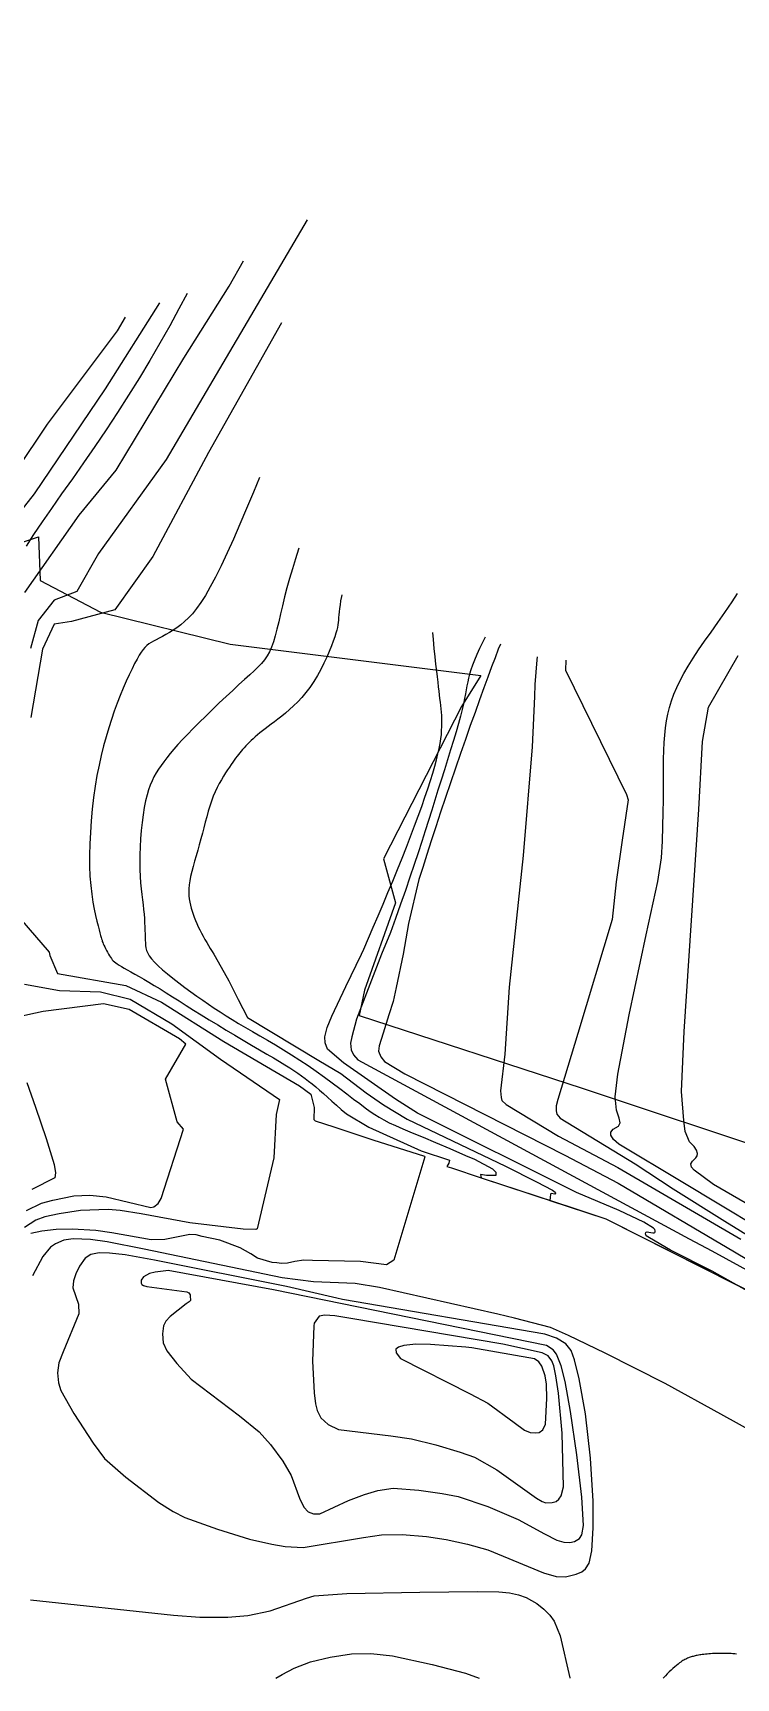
# Model space of a CAD drawing. Header units: metres. Extents: x 241192 to 243928, y 277833 to 281309.
# Drawn here: x 243466.3 to 243539.2, y 280873.4 to 281043.8 of the extents above; entities that cross this region are included whole.
import ezdxf

# ---------------------------------------------------------------- set-up
doc = ezdxf.new("R2010")
doc.units = ezdxf.units.M
for name, color, linetype in [('TERRAIN_BOUNDARY', 6, 'Continuous'), ('TERRAIN_CONTOUR_1M', 3, 'Continuous'), ('TERRAIN_CONTOUR_5M_SUPPLEMENT', 4, 'Continuous')]:
    doc.layers.add(name, color=color, linetype=linetype)

msp = doc.modelspace()

# ---------------------------------------------------------------- linework, layer by layer
at = {"layer": 'TERRAIN_BOUNDARY'}
msp.add_polyline3d([(243428.74, 281053.55, 0), (243421.85, 281036.17, 0), (243415.36, 281019.51, 0), (243410.96, 281011.72, 0), (243432.82, 280999.36, 0), (243438.57, 280997.78, 0), (243444.13, 280994.93, 0), (243453.58, 280989.76, 0), (243462.88, 280990.27, 0), (243466.92, 280991.59, 0), (243467.09, 280987.07, 0), (243473.33, 280983.8, 0), (243486.79, 280980.48, 0), (243512.73, 280977.24, 0), (243510.74, 280974.01, 0), (243502.65, 280958.23, 0), (243503.91, 280953.7, 0), (243500.69, 280944.62, 0), (243500.13, 280942.02, 0), (243523.24, 280934.48, 0), (243544, 280927.58, 0)], dxfattribs=at)
at = {"layer": 'TERRAIN_CONTOUR_1M'}
for points in [[(243494.75, 281024.44, 31), (243480.16, 280999.61, 31), (243473.12, 280989.87, 31), (243470.88, 280985.93, 31), (243468.56, 280985.05, 31), (243466.87, 280982.94, 31), (243466.08, 280980.05, 31)], [(243482.32, 281016.82, 29), (243481.47, 281015.22, 29), (243480.51, 281013.46, 29), (243479.5, 281011.68, 29), (243478.45, 281009.88, 29), (243477.37, 281008.08, 29), (243476.25, 281006.27, 29), (243475.1, 281004.48, 29), (243473.93, 281002.7, 29), (243472.75, 281000.96, 29), (243471.57, 280999.26, 29), (243470.43, 280997.61, 29), (243469.32, 280996.04, 29), (243468.27, 280994.54, 29), (243467.29, 280993.14, 29), (243466.41, 280991.84, 29), (243465.63, 280990.65, 29)], [(243479.44, 281015.85, 28), (243473.84, 281006.95, 28), (243466.46, 280996.07, 28), (243460.25, 280988.19, 28)], [(243461.31, 280993.56, 27), (243467.86, 281003.26, 27), (243475.12, 281012.95, 27), (243475.94, 281014.36, 27)], [(243492.09, 281013.78, 32), (243484.53, 281000.34, 32), (243478.75, 280989.55, 32), (243474.82, 280984.04, 32), (243470.33, 280982.82, 32), (243468.54, 280982.57, 32), (243467.35, 280979.95, 32), (243466.12, 280972.88, 32)], [(243489.8, 280997.75, 33), (243489.18, 280996.22, 33), (243488.48, 280994.54, 33), (243487.79, 280992.91, 33), (243487.12, 280991.37, 33), (243486.47, 280989.93, 33), (243485.85, 280988.61, 33), (243485.27, 280987.43, 33), (243484.72, 280986.41, 33), (243484.22, 280985.54, 33), (243483.74, 280984.8, 33), (243483.29, 280984.17, 33), (243482.86, 280983.64, 33), (243482.45, 280983.2, 33), (243482.05, 280982.82, 33), (243481.65, 280982.49, 33), (243481.26, 280982.19, 33), (243480.87, 280981.92, 33), (243480.48, 280981.69, 33), (243480.11, 280981.47, 33), (243479.76, 280981.28, 33), (243479.42, 280981.1, 33), (243479.12, 280980.94, 33), (243478.83, 280980.79, 33), (243478.58, 280980.64, 33), (243478.36, 280980.5, 33), (243478.15, 280980.34, 33), (243477.95, 280980.15, 33), (243477.76, 280979.93, 33), (243477.56, 280979.66, 33), (243477.36, 280979.34, 33), (243477.13, 280978.94, 33), (243476.88, 280978.47, 33), (243476.61, 280977.93, 33), (243476.32, 280977.32, 33), (243476.01, 280976.66, 33), (243475.7, 280975.94, 33), (243475.39, 280975.18, 33), (243475.08, 280974.38, 33), (243474.77, 280973.55, 33), (243474.47, 280972.69, 33), (243474.19, 280971.81, 33), (243473.92, 280970.89, 33), (243473.66, 280969.95, 33), (243473.41, 280968.96, 33), (243473.19, 280967.94, 33), (243472.98, 280966.87, 33), (243472.8, 280965.76, 33), (243472.63, 280964.6, 33), (243472.49, 280963.4, 33), (243472.38, 280962.19, 33), (243472.29, 280960.98, 33), (243472.23, 280959.78, 33), (243472.21, 280958.61, 33), (243472.21, 280957.5, 33), (243472.25, 280956.44, 33), (243472.33, 280955.47, 33), (243472.43, 280954.57, 33), (243472.55, 280953.76, 33), (243472.68, 280953.02, 33), (243472.83, 280952.37, 33), (243472.96, 280951.8, 33), (243473.09, 280951.31, 33), (243473.2, 280950.9, 33), (243473.29, 280950.57, 33), (243473.36, 280950.31, 33), (243473.41, 280950.11, 33), (243473.46, 280949.94, 33), (243473.5, 280949.81, 33), (243473.53, 280949.69, 33), (243473.58, 280949.57, 33), (243473.63, 280949.44, 33), (243473.7, 280949.29, 33), (243473.78, 280949.12, 33), (243473.87, 280948.94, 33), (243473.96, 280948.76, 33), (243474.07, 280948.57, 33), (243474.17, 280948.38, 33), (243474.27, 280948.21, 33), (243474.37, 280948.05, 33), (243474.47, 280947.91, 33), (243474.56, 280947.79, 33), (243474.66, 280947.68, 33), (243474.78, 280947.57, 33), (243474.92, 280947.47, 33), (243475.08, 280947.35, 33), (243475.28, 280947.23, 33), (243475.51, 280947.09, 33), (243475.79, 280946.93, 33), (243476.12, 280946.75, 33), (243476.48, 280946.54, 33), (243476.89, 280946.31, 33), (243477.34, 280946.06, 33), (243477.83, 280945.78, 33), (243478.35, 280945.47, 33), (243478.91, 280945.13, 33), (243479.51, 280944.76, 33), (243480.13, 280944.37, 33), (243480.8, 280943.96, 33), (243481.49, 280943.52, 33), (243482.22, 280943.05, 33), (243482.98, 280942.57, 33), (243483.78, 280942.08, 33), (243484.61, 280941.57, 33), (243485.48, 280941.04, 33), (243486.36, 280940.51, 33), (243487.25, 280939.98, 33), (243488.13, 280939.46, 33), (243488.98, 280938.95, 33), (243489.8, 280938.47, 33), (243490.57, 280938.02, 33), (243491.27, 280937.61, 33), (243491.89, 280937.23, 33), (243492.45, 280936.9, 33), (243492.94, 280936.59, 33), (243493.38, 280936.31, 33), (243493.79, 280936.04, 33), (243494.17, 280935.77, 33), (243494.54, 280935.5, 33), (243494.9, 280935.22, 33), (243495.26, 280934.92, 33), (243495.64, 280934.61, 33), (243496.02, 280934.27, 33), (243496.43, 280933.92, 33), (243496.85, 280933.54, 33), (243497.3, 280933.15, 33), (243497.78, 280932.73, 33), (243498.29, 280932.29, 33), (243498.83, 280931.83, 33), (243501.14, 280930.45, 33), (243506.55, 280928, 33), (243509.5, 280927.03, 33), (243509.42, 280926.73, 33), (243509.22, 280926.37, 33), (243509.69, 280926.22, 33), (243512.77, 280925.2, 33), (243525.7, 280920.94, 33), (243562.33, 280902.43, 33)], [(243493.89, 280990.42, 34), (243493.87, 280990.34, 34), (243493.54, 280989.32, 34), (243493.22, 280988.3, 34), (243492.93, 280987.29, 34), (243492.65, 280986.31, 34), (243492.41, 280985.37, 34), (243492.19, 280984.46, 34), (243491.99, 280983.61, 34), (243491.8, 280982.8, 34), (243491.62, 280982.05, 34), (243491.44, 280981.36, 34), (243491.26, 280980.73, 34), (243491.06, 280980.18, 34), (243490.84, 280979.69, 34), (243490.6, 280979.26, 34), (243490.33, 280978.87, 34), (243490.02, 280978.49, 34), (243489.66, 280978.12, 34), (243489.26, 280977.73, 34), (243488.8, 280977.31, 34), (243488.27, 280976.83, 34), (243487.68, 280976.29, 34), (243487.04, 280975.69, 34), (243486.35, 280975.05, 34), (243485.65, 280974.39, 34), (243484.94, 280973.71, 34), (243484.24, 280973.03, 34), (243483.56, 280972.37, 34), (243482.93, 280971.74, 34), (243482.36, 280971.14, 34), (243481.84, 280970.59, 34), (243481.37, 280970.08, 34), (243480.95, 280969.59, 34), (243480.56, 280969.14, 34), (243480.22, 280968.71, 34), (243479.9, 280968.3, 34), (243479.61, 280967.91, 34), (243479.35, 280967.52, 34), (243479.1, 280967.14, 34), (243478.88, 280966.75, 34), (243478.68, 280966.34, 34), (243478.49, 280965.89, 34), (243478.31, 280965.4, 34), (243478.16, 280964.86, 34), (243478.01, 280964.24, 34), (243477.88, 280963.55, 34), (243477.76, 280962.8, 34), (243477.66, 280962.01, 34), (243477.57, 280961.18, 34), (243477.5, 280960.33, 34), (243477.45, 280959.49, 34), (243477.42, 280958.67, 34), (243477.41, 280957.87, 34), (243477.42, 280957.13, 34), (243477.45, 280956.42, 34), (243477.5, 280955.76, 34), (243477.56, 280955.14, 34), (243477.62, 280954.56, 34), (243477.68, 280954, 34), (243477.75, 280953.48, 34), (243477.8, 280952.98, 34), (243477.85, 280952.5, 34), (243477.89, 280952.05, 34), (243477.91, 280951.62, 34), (243477.94, 280951.21, 34), (243477.95, 280950.82, 34), (243477.97, 280950.47, 34), (243477.98, 280950.13, 34), (243477.98, 280949.82, 34), (243477.99, 280949.54, 34), (243478.01, 280949.27, 34), (243478.05, 280949.01, 34), (243478.12, 280948.75, 34), (243478.24, 280948.48, 34), (243478.4, 280948.2, 34), (243478.63, 280947.89, 34), (243478.94, 280947.55, 34), (243479.32, 280947.17, 34), (243479.78, 280946.76, 34), (243480.29, 280946.32, 34), (243480.85, 280945.87, 34), (243481.45, 280945.4, 34), (243482.07, 280944.93, 34), (243482.69, 280944.47, 34), (243483.32, 280944.02, 34), (243483.93, 280943.59, 34), (243484.53, 280943.18, 34), (243485.13, 280942.78, 34), (243485.74, 280942.38, 34), (243486.36, 280941.99, 34), (243486.99, 280941.6, 34), (243487.65, 280941.19, 34), (243488.35, 280940.78, 34), (243489.08, 280940.35, 34), (243489.85, 280939.9, 34), (243490.64, 280939.44, 34), (243491.46, 280938.96, 34), (243492.29, 280938.45, 34), (243493.14, 280937.93, 34), (243493.99, 280937.38, 34), (243494.84, 280936.82, 34), (243495.69, 280936.23, 34), (243496.53, 280935.64, 34), (243497.34, 280935.04, 34), (243498.12, 280934.46, 34), (243498.87, 280933.89, 34), (243499.56, 280933.36, 34), (243500.2, 280932.88, 34), (243500.77, 280932.45, 34), (243501.28, 280932.08, 34), (243501.75, 280931.76, 34), (243502.21, 280931.47, 34), (243502.7, 280931.19, 34), (243503.25, 280930.91, 34), (243503.9, 280930.61, 34), (243504.67, 280930.27, 34), (243505.62, 280929.87, 34), (243506.75, 280929.4, 34), (243508.06, 280928.85, 34), (243509.54, 280928.22, 34), (243511.16, 280927.52, 34), (243512.08, 280927.12, 34), (243513.95, 280926.12, 34), (243514.31, 280925.78, 34), (243514.3, 280925.44, 34), (243513.33, 280925.44, 34), (243512.7, 280925.54, 34), (243512.77, 280925.2, 34), (243522.37, 280922.04, 34), (243525.7, 280920.94, 34), (243538.63, 280914.41, 34), (243550.58, 280908.37, 34)], [(243545.53, 280917.55, 41), (243533.5, 280924.81, 41), (243527.05, 280928.68, 41), (243526.49, 280929.16, 41), (243526.2, 280929.63, 41), (243526.2, 280929.93, 41), (243526.46, 280930.22, 41), (243527.01, 280930.56, 41), (243527.16, 280930.89, 41), (243527.08, 280931.37, 41), (243526.78, 280932.21, 41), (243526.67, 280933.57, 41), (243526.93, 280935.93, 41), (243528.12, 280942.07, 41), (243529.88, 280950.37, 41), (243531.06, 280955.89, 41), (243531.45, 280958.35, 41), (243531.55, 280960.07, 41), (243531.61, 280961.63, 41), (243531.64, 280963.06, 41), (243531.66, 280964.35, 41), (243531.66, 280965.54, 41), (243531.66, 280966.63, 41), (243531.66, 280967.64, 41), (243531.67, 280968.58, 41), (243531.69, 280969.46, 41), (243531.73, 280970.29, 41), (243531.79, 280971.07, 41), (243531.87, 280971.82, 41), (243531.98, 280972.54, 41), (243532.12, 280973.24, 41), (243532.29, 280973.93, 41), (243532.5, 280974.62, 41), (243532.75, 280975.31, 41), (243533.04, 280976, 41), (243533.38, 280976.72, 41), (243533.78, 280977.45, 41), (243534.22, 280978.22, 41), (243534.73, 280979.03, 41), (243535.29, 280979.88, 41), (243535.92, 280980.78, 41), (243536.59, 280981.73, 41), (243537.3, 280982.73, 41), (243538.03, 280983.77, 41), (243538.76, 280984.86, 41), (243539.32, 280985.74, 41)], [(243542.54, 280912.24, 36), (243536.7, 280915.51, 36), (243532.38, 280917.71, 36), (243530.2, 280918.97, 36), (243529.87, 280919.19, 36), (243529.82, 280919.29, 36), (243529.8, 280919.4, 36), (243529.83, 280919.52, 36), (243529.88, 280919.57, 36), (243529.98, 280919.59, 36), (243530.16, 280919.55, 36), (243530.57, 280919.48, 36), (243530.71, 280919.49, 36), (243530.78, 280919.52, 36), (243530.81, 280919.6, 36), (243530.81, 280919.7, 36), (243530.75, 280919.84, 36), (243530.62, 280919.97, 36), (243529.62, 280920.61, 36), (243527.08, 280921.82, 36), (243522.65, 280923.69, 36), (243506.18, 280931.9, 36), (243503.91, 280933.33, 36), (243498.52, 280937.12, 36), (243496.87, 280938.51, 36), (243496.6, 280939.18, 36), (243496.59, 280939.8, 36), (243496.83, 280940.76, 36), (243497.31, 280941.95, 36), (243498.76, 280945.02, 36), (243500.38, 280948.37, 36), (243500.61, 280948.89, 36), (243501.1, 280950.02, 36), (243501.6, 280951.17, 36), (243502.11, 280952.35, 36), (243502.61, 280953.54, 36), (243503.12, 280954.74, 36), (243503.62, 280955.94, 36), (243504.1, 280957.13, 36), (243504.58, 280958.31, 36), (243505.03, 280959.45, 36), (243505.46, 280960.57, 36), (243505.87, 280961.65, 36), (243506.26, 280962.68, 36), (243506.62, 280963.68, 36), (243506.95, 280964.62, 36), (243507.25, 280965.51, 36), (243507.52, 280966.35, 36), (243507.76, 280967.13, 36), (243507.97, 280967.84, 36), (243508.15, 280968.5, 36), (243508.29, 280969.11, 36), (243508.42, 280969.67, 36), (243508.52, 280970.19, 36), (243508.59, 280970.67, 36), (243508.65, 280971.12, 36), (243508.68, 280971.54, 36), (243508.71, 280971.95, 36), (243508.71, 280972.34, 36), (243508.71, 280972.71, 36), (243508.69, 280973.08, 36), (243508.67, 280973.43, 36), (243508.63, 280973.78, 36), (243508.6, 280974.14, 36), (243508.56, 280974.49, 36), (243508.51, 280974.85, 36), (243508.47, 280975.22, 36), (243508.42, 280975.62, 36), (243508.36, 280976.06, 36), (243508.31, 280976.55, 36), (243508.24, 280977.09, 36), (243508.17, 280977.7, 36), (243508.09, 280978.4, 36), (243508.01, 280979.18, 36), (243507.92, 280980.03, 36), (243507.83, 280980.95, 36), (243507.78, 280981.68, 36)], [(243513.19, 280981.22, 37), (243512.97, 280980.78, 37), (243512.61, 280980.05, 37), (243512.32, 280979.4, 37), (243512.08, 280978.82, 37), (243511.88, 280978.3, 37), (243511.71, 280977.82, 37), (243511.58, 280977.39, 37), (243511.47, 280976.97, 37), (243511.38, 280976.57, 37), (243511.3, 280976.18, 37), (243511.23, 280975.76, 37), (243511.15, 280975.33, 37), (243511.06, 280974.85, 37), (243510.94, 280974.31, 37), (243510.81, 280973.71, 37), (243510.64, 280973.03, 37), (243510.43, 280972.26, 37), (243510.18, 280971.41, 37), (243509.91, 280970.49, 37), (243509.61, 280969.52, 37), (243509.29, 280968.51, 37), (243508.97, 280967.47, 37), (243508.64, 280966.41, 37), (243508.3, 280965.36, 37), (243507.98, 280964.32, 37), (243507.65, 280963.28, 37), (243507.32, 280962.22, 37), (243506.98, 280961.14, 37), (243506.63, 280960.03, 37), (243506.25, 280958.87, 37), (243505.84, 280957.64, 37), (243505.4, 280956.34, 37), (243504.92, 280954.97, 37), (243504.42, 280953.53, 37), (243503.9, 280952.07, 37), (243503.37, 280950.6, 37), (243502.46, 280948.37, 37), (243502.46, 280948.37, 37), (243499.86, 280941.65, 37), (243499.38, 280939.81, 37), (243499.23, 280939.15, 37), (243499.3, 280938.44, 37), (243499.54, 280937.94, 37), (243499.99, 280937.43, 37), (243534.33, 280918.87, 37), (243536.66, 280917.62, 37), (243542.46, 280914.44, 37)], [(243514.77, 280980.48, 38), (243514.55, 280979.95, 38), (243514.22, 280979.07, 38), (243513.86, 280978.12, 38), (243513.47, 280977.08, 38), (243513.05, 280975.95, 38), (243512.61, 280974.72, 38), (243512.14, 280973.42, 38), (243511.65, 280972.05, 38), (243511.15, 280970.62, 38), (243510.63, 280969.15, 38), (243510.11, 280967.65, 38), (243509.59, 280966.13, 38), (243509.08, 280964.6, 38), (243508.57, 280963.07, 38), (243508.07, 280961.57, 38), (243507.6, 280960.11, 38), (243507.15, 280958.7, 38), (243506.72, 280957.36, 38), (243506.33, 280956.1, 38), (243505.26, 280951.56, 38), (243504.68, 280948.37, 38), (243503.96, 280944.9, 38), (243503.65, 280943.47, 38), (243503.21, 280942.08, 38), (243502.64, 280940.18, 38), (243502.2, 280938.88, 38), (243502.15, 280938.31, 38), (243502.38, 280937.74, 38), (243502.76, 280937.25, 38), (243504.87, 280935.98, 38), (243521.44, 280927.55, 38), (243526.97, 280924.65, 38), (243539.02, 280917.52, 38), (243541.93, 280915.8, 38)], [(243518.57, 280979.17, 39), (243518.53, 280978.85, 39), (243518.43, 280977.57, 39), (243518.35, 280976.31, 39), (243518.3, 280975.07, 39), (243518.05, 280969.83, 39), (243517.12, 280958.58, 39), (243515.69, 280944.96, 39), (243515.24, 280938, 39), (243514.79, 280934.2, 39), (243514.83, 280933.53, 39), (243514.91, 280933.22, 39), (243515.38, 280932.78, 39), (243520.8, 280929.51, 39), (243526.92, 280926.28, 39), (243539.66, 280918.85, 39)], [(243552.18, 280915.63, 42), (243536.83, 280924.51, 42), (243534.85, 280925.98, 42), (243534.57, 280926.31, 42), (243534.51, 280926.65, 42), (243534.68, 280926.93, 42), (243535.02, 280927.27, 42), (243535.16, 280927.47, 42), (243535.17, 280927.73, 42), (243535.08, 280928.06, 42), (243534.83, 280928.45, 42), (243534.34, 280928.93, 42), (243533.92, 280929.98, 42), (243533.77, 280931.13, 42), (243533.53, 280934.15, 42), (243533.81, 280940.35, 42), (243535.34, 280963.35, 42), (243535.72, 280970.41, 42), (243536.34, 280973.94, 42), (243539.41, 280979.31, 42)], [(243463.66, 280953.62, 32), (243468.03, 280948.58, 32), (243468.09, 280948.24, 32), (243468.9, 280946.37, 32), (243475.98, 280945.13, 32), (243479.65, 280943.39, 32), (243486.11, 280939.32, 32), (243493.96, 280934.71, 32), (243495.13, 280933.87, 32), (243495.46, 280932.49, 32), (243495.44, 280931.23, 32), (243495.57, 280931.09, 32), (243497.5, 280930.47, 32), (243501.55, 280929.13, 32), (243506.89, 280927.43, 32), (243506.93, 280927.36, 32), (243503.74, 280916.68, 32), (243502.96, 280916.19, 32), (243500.28, 280916.52, 32), (243495.31, 280916.64, 32), (243494.41, 280916.68, 32), (243493.46, 280916.54, 32), (243492.73, 280916.36, 32), (243492.08, 280916.32, 32), (243491.6, 280916.39, 32), (243491.12, 280916.43, 32), (243489.59, 280916.87, 32), (243488.9, 280917.31, 32), (243487.8, 280917.93, 32), (243485.72, 280918.75, 32), (243483.89, 280919.13, 32), (243483.24, 280919.28, 32), (243482.58, 280919.31, 32), (243480.01, 280918.81, 32), (243478.58, 280918.77, 32), (243474.5, 280919.5, 32), (243472.87, 280919.75, 32), (243470.42, 280919.89, 32), (243468.74, 280919.83, 32), (243467.27, 280919.66, 32), (243466.14, 280919.42, 32)], [(243465.46, 280945.27, 31), (243469.09, 280944.6, 31), (243473.33, 280944.45, 31), (243476.4, 280943.72, 31), (243480.72, 280941.14, 31), (243485.79, 280937.48, 31), (243491.9, 280933.31, 31), (243491.55, 280931.76, 31), (243491.31, 280927.25, 31), (243489.56, 280919.91, 31), (243489.45, 280919.85, 31), (243488.12, 280919.87, 31), (243482.6, 280920.54, 31), (243477.54, 280921.47, 31), (243475.37, 280921.82, 31), (243474.12, 280921.9, 31), (243471.28, 280921.8, 31), (243469.05, 280921.47, 31), (243467.59, 280921.14, 31), (243466.64, 280920.81, 31), (243465.48, 280920.05, 31)], [(243465.71, 280935.07, 29), (243466.62, 280932.53, 29), (243467.7, 280929.27, 29), (243468.53, 280926.57, 29), (243468.68, 280925.7, 29), (243468.62, 280925.21, 29), (243466.23, 280923.99, 29)], [(243556.39, 280890.32, 33), (243537.61, 280900.71, 33), (243531.82, 280903.89, 33), (243525.63, 280907.03, 33), (243521.83, 280908.86, 33), (243519.96, 280909.69, 33), (243516.22, 280910.67, 33), (243514.49, 280911.07, 33), (243502.24, 280913.82, 33), (243499.74, 280914.26, 33), (243495.42, 280914.43, 33), (243492.15, 280914.83, 33), (243477.86, 280917.8, 33), (243474.02, 280918.58, 33), (243472.3, 280918.81, 33), (243470.52, 280918.89, 33), (243469.54, 280918.74, 33), (243468.68, 280918.37, 33), (243468.16, 280918.01, 33), (243467.37, 280917.05, 33), (243466.29, 280915.05, 33)], [(243497.82, 280912.73, 34), (243492.6, 280913.92, 34), (243478.94, 280916.67, 34), (243475.9, 280917.21, 34), (243474.28, 280917.39, 34), (243473.2, 280917.43, 34), (243472.35, 280917.26, 34), (243471.74, 280916.87, 34), (243471.18, 280916.06, 34), (243470.8, 280915.26, 34), (243470.55, 280914.51, 34), (243470.46, 280913.81, 34), (243471.06, 280912.09, 34), (243471.11, 280911.09, 34), (243469.49, 280907.18, 34), (243469.03, 280906.04, 34), (243468.89, 280905, 34), (243468.99, 280903.96, 34), (243469.25, 280903.16, 34), (243470.57, 280900.79, 34), (243472.57, 280897.69, 34), (243473.74, 280896.13, 34), (243475.96, 280894.18, 34), (243479.39, 280891.57, 34), (243480.87, 280890.62, 34), (243482.08, 280890.01, 34), (243485.46, 280888.8, 34), (243488.79, 280887.76, 34), (243491.09, 280887.23, 34), (243492.47, 280887.01, 34), (243494.35, 280886.89, 34), (243500.59, 280887.92, 34), (243502.45, 280888.2, 34), (243504.59, 280888.25, 34), (243507.11, 280888.05, 34), (243509.15, 280887.72, 34), (243511.35, 280887.25, 34), (243513.47, 280886.64, 34), (243519.24, 280884.28, 34), (243520.53, 280883.89, 34), (243521.52, 280883.87, 34), (243522.62, 280884.12, 34), (243523.21, 280884.39, 34), (243523.6, 280884.69, 34), (243523.95, 280885.26, 34), (243524.25, 280886.55, 34), (243524.37, 280888.95, 34), (243524.36, 280891.69, 34), (243524.1, 280896.15, 34), (243523.58, 280900.74, 34), (243522.93, 280904.36, 34), (243522.45, 280906.33, 34), (243522.1, 280907.32, 34), (243521.53, 280907.99, 34), (243520.57, 280908.57, 34), (243519.36, 280908.99, 34), (243498.42, 280912.58, 34), (243497.82, 280912.73, 34)], [(243495.44, 280909.85, 36), (243495.32, 280906.2, 36), (243495.46, 280902.91, 36), (243495.61, 280901.78, 36), (243495.78, 280901.09, 36), (243496.17, 280900.33, 36), (243496.92, 280899.63, 36), (243498.01, 280899.11, 36), (243503.41, 280898.47, 36), (243505.55, 280898.16, 36), (243508.07, 280897.54, 36), (243510.59, 280896.79, 36), (243512.09, 280896.24, 36), (243514.39, 280894.95, 36), (243518.49, 280892.01, 36), (243519.08, 280891.67, 36), (243519.48, 280891.54, 36), (243520.13, 280891.55, 36), (243520.53, 280891.68, 36), (243520.83, 280891.9, 36), (243521.07, 280892.24, 36), (243521.3, 280893.17, 36), (243521.17, 280898.73, 36), (243520.8, 280902.88, 36), (243520.52, 280904.67, 36), (243520.29, 280905.72, 36), (243520.1, 280906.25, 36), (243519.71, 280906.77, 36), (243519.09, 280907.07, 36), (243515.01, 280907.97, 36), (243499.27, 280910.63, 36), (243497.6, 280910.89, 36), (243496.58, 280910.97, 36), (243496, 280910.85, 36), (243495.46, 280910.15, 36), (243495.44, 280909.85, 36)], [(243511.17, 280907.64, 37), (243507.53, 280907.92, 37), (243506.01, 280907.96, 37), (243504.76, 280907.82, 37), (243504.22, 280907.65, 37), (243503.95, 280907.43, 37), (243503.96, 280907.05, 37), (243504.41, 280906.47, 37), (243511.65, 280902.81, 37), (243513.46, 280901.84, 37), (243516.2, 280899.84, 37), (243517.27, 280899.04, 37), (243517.84, 280898.8, 37), (243518.39, 280898.76, 37), (243518.8, 280898.81, 37), (243519.15, 280899.09, 37), (243519.43, 280899.68, 37), (243519.57, 280902.32, 37), (243519.53, 280903.83, 37), (243519.4, 280904.69, 37), (243519.07, 280905.68, 37), (243518.76, 280906.14, 37), (243518.29, 280906.46, 37), (243511.8, 280907.59, 37), (243511.17, 280907.64, 37)], [(243466.1, 280881.47, 33), (243480.92, 280879.9, 33), (243483.62, 280879.68, 33), (243486.55, 280879.67, 33), (243488.62, 280879.87, 33), (243490.93, 280880.35, 33), (243494.69, 280881.65, 33), (243495.48, 280881.88, 33), (243498.87, 280882.14, 33), (243506.42, 280882.28, 33), (243512.42, 280882.33, 33), (243514.6, 280882.29, 33), (243515.72, 280882.19, 33), (243516.63, 280882.01, 33), (243517.45, 280881.73, 33), (243518.54, 280881.1, 33), (243519.28, 280880.5, 33), (243519.89, 280879.9, 33), (243520.34, 280879.26, 33), (243520.97, 280877.76, 33), (243521.97, 280873.38, 33), (243521.97, 280873.37, 33)], [(243491.52, 280873.37, 32), (243492.17, 280873.75, 32), (243493.41, 280874.4, 32), (243495.08, 280875.04, 32), (243497.14, 280875.54, 32), (243499.36, 280875.87, 32), (243501.36, 280875.91, 32), (243503.6, 280875.69, 32), (243507.71, 280874.79, 32), (243511.16, 280873.87, 32), (243512.56, 280873.37, 32)], [(243539.22, 280875.86, 34), (243539.04, 280875.88, 34), (243538.86, 280875.89, 34), (243538.68, 280875.91, 34), (243538.49, 280875.92, 34), (243538.3, 280875.93, 34), (243538.11, 280875.93, 34), (243537.91, 280875.93, 34), (243537.71, 280875.93, 34), (243537.52, 280875.93, 34), (243537.32, 280875.93, 34), (243537.12, 280875.92, 34), (243536.92, 280875.91, 34), (243536.73, 280875.9, 34), (243536.54, 280875.89, 34), (243536.35, 280875.87, 34), (243536.17, 280875.86, 34), (243536, 280875.84, 34), (243535.84, 280875.82, 34), (243535.68, 280875.81, 34), (243535.54, 280875.79, 34), (243535.41, 280875.77, 34), (243535.28, 280875.74, 34), (243535.16, 280875.72, 34), (243535.05, 280875.7, 34), (243534.94, 280875.67, 34), (243534.83, 280875.65, 34), (243534.73, 280875.62, 34), (243534.63, 280875.59, 34), (243534.53, 280875.56, 34), (243534.43, 280875.52, 34), (243534.33, 280875.49, 34), (243534.24, 280875.45, 34), (243534.15, 280875.42, 34), (243534.05, 280875.38, 34), (243533.96, 280875.34, 34), (243533.87, 280875.29, 34), (243533.78, 280875.24, 34), (243533.68, 280875.18, 34), (243533.57, 280875.12, 34), (243533.45, 280875.03, 34), (243533.32, 280874.94, 34), (243533.17, 280874.82, 34), (243533.01, 280874.69, 34), (243532.83, 280874.54, 34), (243532.64, 280874.37, 34), (243532.45, 280874.19, 34), (243532.25, 280874, 34), (243532.05, 280873.81, 34), (243531.86, 280873.6, 34), (243531.66, 280873.39, 34), (243531.64, 280873.37, 34)]]:
    msp.add_polyline3d(points, dxfattribs=at)
at = {"layer": 'TERRAIN_CONTOUR_5M_SUPPLEMENT'}
for points in [[(243465.51, 280985.83, 30), (243471.12, 280993.84, 30), (243474.95, 280998.52, 30), (243481.97, 281010.12, 30), (243486.66, 281017.57, 30), (243488.16, 281020.2, 30)], [(243498.33, 280985.58, 35), (243498.3, 280985.43, 35), (243498.22, 280984.97, 35), (243498.16, 280984.56, 35), (243498.11, 280984.18, 35), (243498.07, 280983.84, 35), (243498.04, 280983.53, 35), (243498.01, 280983.25, 35), (243497.99, 280982.98, 35), (243497.96, 280982.74, 35), (243497.93, 280982.48, 35), (243497.89, 280982.22, 35), (243497.82, 280981.93, 35), (243497.73, 280981.61, 35), (243497.62, 280981.24, 35), (243497.46, 280980.8, 35), (243497.27, 280980.3, 35), (243497.04, 280979.74, 35), (243496.78, 280979.13, 35), (243496.48, 280978.5, 35), (243496.16, 280977.86, 35), (243495.81, 280977.22, 35), (243495.43, 280976.6, 35), (243495.04, 280976.01, 35), (243494.63, 280975.46, 35), (243494.21, 280974.96, 35), (243493.78, 280974.51, 35), (243493.35, 280974.09, 35), (243492.93, 280973.7, 35), (243492.51, 280973.35, 35), (243492.11, 280973.02, 35), (243491.72, 280972.72, 35), (243491.36, 280972.44, 35), (243491.02, 280972.18, 35), (243490.7, 280971.94, 35), (243490.4, 280971.71, 35), (243490.12, 280971.49, 35), (243489.85, 280971.28, 35), (243489.61, 280971.08, 35), (243489.37, 280970.88, 35), (243489.15, 280970.69, 35), (243488.94, 280970.5, 35), (243488.75, 280970.31, 35), (243488.56, 280970.12, 35), (243488.39, 280969.94, 35), (243488.22, 280969.76, 35), (243488.06, 280969.58, 35), (243487.91, 280969.4, 35), (243487.77, 280969.23, 35), (243487.63, 280969.05, 35), (243487.49, 280968.87, 35), (243487.34, 280968.67, 35), (243487.2, 280968.47, 35), (243487.04, 280968.25, 35), (243486.87, 280968.01, 35), (243486.7, 280967.75, 35), (243486.5, 280967.46, 35), (243486.29, 280967.15, 35), (243486.08, 280966.81, 35), (243485.86, 280966.44, 35), (243485.64, 280966.05, 35), (243485.42, 280965.63, 35), (243485.21, 280965.19, 35), (243485.01, 280964.72, 35), (243484.83, 280964.22, 35), (243484.66, 280963.7, 35), (243484.5, 280963.17, 35), (243484.35, 280962.61, 35), (243484.2, 280962.05, 35), (243484.05, 280961.47, 35), (243483.9, 280960.89, 35), (243483.74, 280960.3, 35), (243483.57, 280959.71, 35), (243483.41, 280959.13, 35), (243483.24, 280958.55, 35), (243483.08, 280957.99, 35), (243482.93, 280957.45, 35), (243482.79, 280956.92, 35), (243482.68, 280956.43, 35), (243482.59, 280955.97, 35), (243482.52, 280955.54, 35), (243482.49, 280955.14, 35), (243482.48, 280954.77, 35), (243482.49, 280954.42, 35), (243482.53, 280954.09, 35), (243482.58, 280953.77, 35), (243482.65, 280953.45, 35), (243482.73, 280953.14, 35), (243482.83, 280952.83, 35), (243482.93, 280952.51, 35), (243483.05, 280952.19, 35), (243483.18, 280951.86, 35), (243483.32, 280951.54, 35), (243483.47, 280951.21, 35), (243483.63, 280950.88, 35), (243483.8, 280950.55, 35), (243483.98, 280950.22, 35), (243484.16, 280949.89, 35), (243484.35, 280949.56, 35), (243484.54, 280949.25, 35), (243484.72, 280948.94, 35), (243484.9, 280948.65, 35), (243485.07, 280948.37, 35), (243485.23, 280948.12, 35), (243486.65, 280945.6, 35), (243487.62, 280943.66, 35), (243488.58, 280941.79, 35), (243495.96, 280937.35, 35), (243498.24, 280936, 35), (243500.85, 280934.01, 35), (243502.65, 280932.75, 35), (243505.11, 280931.27, 35), (243515.3, 280926.39, 35), (243518.52, 280924.77, 35), (243520.15, 280923.93, 35), (243520.43, 280923.72, 35), (243520.49, 280923.62, 35), (243520.39, 280923.51, 35), (243520.01, 280923.56, 35), (243519.97, 280923.49, 35), (243519.92, 280923.16, 35), (243519.88, 280922.86, 35), (243525.7, 280920.94, 35), (243541.98, 280912.72, 35)], [(243521.55, 280978.81, 40), (243521.52, 280977.79, 40), (243527.83, 280964.9, 40), (243528, 280964.34, 40), (243527.37, 280960.18, 40), (243526.75, 280955.85, 40), (243526.34, 280951.96, 40), (243522.79, 280940.16, 40), (243520.7, 280933.31, 40), (243520.56, 280932.66, 40), (243520.54, 280932.14, 40), (243520.6, 280931.79, 40), (243520.95, 280931.38, 40), (243528.72, 280926.64, 40), (243532.68, 280924.05, 40), (243538.02, 280920.7, 40), (243547.75, 280914.68, 40)], [(243465.68, 280921.82, 30), (243467.22, 280922.57, 30), (243468.42, 280922.89, 30), (243470.59, 280923.32, 30), (243472.25, 280923.4, 30), (243473.93, 280923.21, 30), (243478.56, 280922.12, 30), (243478.88, 280922.2, 30), (243479.32, 280922.54, 30), (243479.62, 280923.06, 30), (243481.93, 280930.24, 30), (243481.28, 280930.98, 30), (243480.08, 280935.41, 30), (243482.19, 280939.03, 30), (243481.54, 280939.59, 30), (243476.31, 280942.64, 30), (243473.66, 280943.21, 30), (243467.39, 280942.43, 30), (243464.72, 280941.85, 30)], [(243480.11, 280915.57, 35), (243479.01, 280915.43, 35), (243478.43, 280915.29, 35), (243477.81, 280914.94, 35), (243477.57, 280914.61, 35), (243477.54, 280914.28, 35), (243477.61, 280914.14, 35), (243477.79, 280914.04, 35), (243478.15, 280913.95, 35), (243482.28, 280913.4, 35), (243482.49, 280913.28, 35), (243482.62, 280913.06, 35), (243482.64, 280912.96, 35), (243482.65, 280912.49, 35), (243482.54, 280912.34, 35), (243482.23, 280912.13, 35), (243480.56, 280910.83, 35), (243480.12, 280910.33, 35), (243479.88, 280909.87, 35), (243479.76, 280909.04, 35), (243479.82, 280908.09, 35), (243480.21, 280907.26, 35), (243481.25, 280905.95, 35), (243482.75, 280904.34, 35), (243487.75, 280900.53, 35), (243489.77, 280898.89, 35), (243490.95, 280897.58, 35), (243492.22, 280895.83, 35), (243493.09, 280894.36, 35), (243493.96, 280892.01, 35), (243494.42, 280891.07, 35), (243494.85, 280890.61, 35), (243495.39, 280890.38, 35), (243496.06, 280890.39, 35), (243499.04, 280891.76, 35), (243500.68, 280892.4, 35), (243502.08, 280892.82, 35), (243503.66, 280893.05, 35), (243506.31, 280892.83, 35), (243508.73, 280892.5, 35), (243510.38, 280892.17, 35), (243513.45, 280891.14, 35), (243516.6, 280889.79, 35), (243519.32, 280888.33, 35), (243520.62, 280887.67, 35), (243521.35, 280887.45, 35), (243521.96, 280887.42, 35), (243522.45, 280887.51, 35), (243522.95, 280887.84, 35), (243523.19, 280888.21, 35), (243523.36, 280889.16, 35), (243523.19, 280892.12, 35), (243522.69, 280896.5, 35), (243522.04, 280900.98, 35), (243521.46, 280904.1, 35), (243521.06, 280905.72, 35), (243520.57, 280906.91, 35), (243520.22, 280907.39, 35), (243519.53, 280907.82, 35), (243491.26, 280913.58, 35), (243480.36, 280915.58, 35), (243480.11, 280915.57, 35)]]:
    msp.add_polyline3d(points, dxfattribs=at)

doc.saveas('drawing.dxf')
